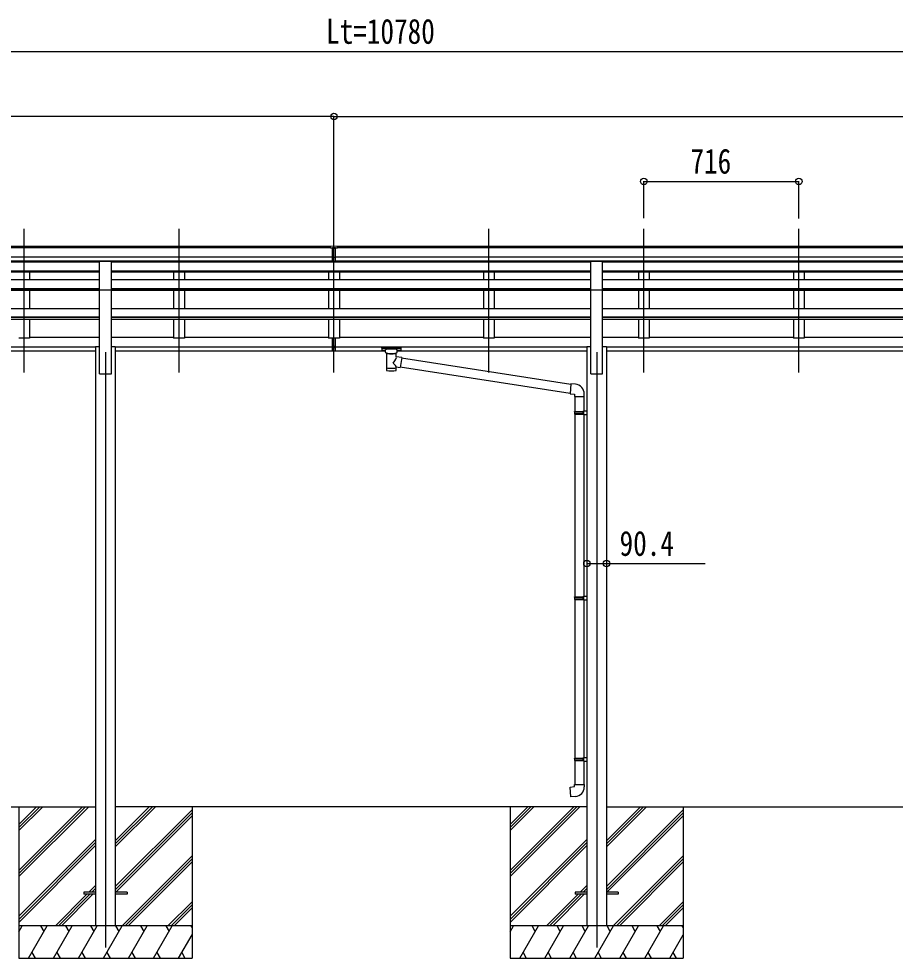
# Model space of a CAD drawing. Units: millimetres, scale not verified. Extents: x -14718 to 14718, y -10395 to 10395.
# Drawn here: x -1968 to 2082, y -6038 to -1698 of the extents above; entities that cross this region are included whole.
import ezdxf
from ezdxf.enums import TextEntityAlignment as Align

# ---------------------------------------------------------------- set-up
doc = ezdxf.new("R2010")
doc.units = ezdxf.units.MM
doc.header["$LTSCALE"] = 40
for name, color, linetype in [('0-3_YKK_12', 2, 'Continuous'), ('0-4_YKK_13', 4, 'Continuous'), ('0-5_YKK_A1', 4, 'Continuous'), ('0-6_YKK_D', 6, 'Continuous')]:
    doc.layers.add(name, color=color, linetype=linetype)
doc.styles.add('ＭＳ ゴシック', font='')
doc.styles.get('ＭＳ ゴシック').set_extended_font_data('MS Gothic')

msp = doc.modelspace()

# ---------------------------------------------------------------- linework, layer by layer
at = {"layer": '0-3_YKK_12'}
for p, q in [((-1943.43, -3331.31), (-1943.43, -2668.79)), ((-1227.43, -3331.31), (-1227.43, -2668.79)), ((-511.43, -3331.31), (-511.43, -2668.79)), ((204.57, -3331.31), (204.57, -2668.79)), ((920.57, -3331.31), (920.57, -2668.79)), ((1636.57, -3331.31), (1636.57, -2668.79)), ((-1567.43, -3237.52), (-1567.43, -5987.52)), ((702.57, -3237.52), (702.57, -5987.52))]:
    msp.add_line(p, q, dxfattribs=at)
at = {"layer": '0-4_YKK_13'}
for p, q in [((-527.93, -2755.36), (-527.93, -2747.52)), ((-527.93, -2755.36), (-517.93, -2755.36)), ((-511.43, -2756.18), (-517.93, -2755.78)), ((-517.93, -2757.36), (-504.93, -2757.36)), ((-504.93, -2755.84), (-511.43, -2756.16)), ((-504.93, -2818.99), (-504.93, -2753.71)), ((-1594.93, -2817.58), (-1539.93, -2817.58)), ((-1594.93, -2949.29), (-1594.93, -2817.58)), ((-1539.93, -2949.29), (-1539.93, -2817.58)), ((-517.93, -2798.88), (-511.43, -2799.04)), ((-517.93, -2817.92), (-511.43, -2818.32)), ((-511.43, -2799.04), (-504.93, -2798.88)), ((-511.43, -2818.32), (-504.93, -2817.92)), ((675.07, -2817.58), (730.07, -2817.58)), ((675.07, -2949.29), (675.07, -2817.58)), ((730.07, -2949.29), (730.07, -2817.58)), ((-1594.93, -2949.29), (-1539.93, -2949.29)), ((675.07, -2949.29), (730.07, -2949.29)), ((-517.93, -3210.5), (-517.93, -3173.01)), ((-517.93, -3210.5), (-504.93, -3210.5)), ((-517.93, -3232.74), (-517.93, -3210.5)), ((-504.93, -3210.5), (-504.93, -3173.01)), ((-504.93, -3232.74), (-504.93, -3210.5)), ((-517.93, -3215.9), (-504.93, -3215.9)), ((-517.93, -3231.67), (-511.43, -3232.07)), ((-511.43, -3232.07), (-504.93, -3231.67)), ((-289.93, -3218.98), (-289.93, -3229.74)), ((-289.93, -3219.17), (-289.93, -3220.71)), ((-287.93, -3218.31), (-204.93, -3218.31)), ((-287.93, -3220.49), (-204.93, -3220.49)), ((-287.93, -3230.4), (-273.43, -3230.4)), ((-273.43, -3237.21), (-273.43, -3226.93)), ((-269.33, -3241.71), (-269.35, -3322)), ((-223.53, -3259.28), (-223.53, -3241.7)), ((-219.43, -3237.21), (-219.43, -3226.93)), ((-219.43, -3230.4), (-204.93, -3230.4)), ((-202.93, -3218.98), (-202.93, -3229.74)), ((-198.31, -3263.19), (-223.53, -3259.28)), ((-198.31, -3263.19), (-205.33, -3308.45)), ((583.28, -3386.51), (-198.62, -3265.21)), ((-223.51, -3322), (-223.53, -3305.37)), ((-223.53, -3305.63), (-205.33, -3308.45)), ((579.61, -3428.44), (-205.06, -3306.71)), ((604.29, -3386.32), (583.45, -3384.5)), ((599.37, -3442.07), (645.37, -3442.07)), ((601.37, -3442.07), (601.37, -3511.56)), ((643.37, -3442.07), (643.37, -3509)), ((645.37, -3442.07), (645.37, -3431.15)), ((599.37, -3513.56), (600.37, -3511.56)), ((599.37, -3513.56), (643.37, -3513.56)), ((599.37, -3513.56), (599.37, -3521.56)), ((600.37, -3511.56), (643.37, -3511.56)), ((638.89, -3513.56), (638.46, -3511.56)), ((641.37, -3509.06), (657.37, -3508.59)), ((641.37, -3511.06), (641.37, -3509.06)), ((641.37, -3511.06), (643.37, -3511.06)), ((657.37, -3508.59), (657.37, -3526.53)), ((599.37, -3521.56), (643.37, -3521.56)), ((599.37, -3521.56), (600.37, -3523.56)), ((600.37, -3523.56), (643.37, -3523.56)), ((601.37, -3523.56), (601.37, -4367.74)), ((641.37, -3526.06), (641.37, -3524.06)), ((641.37, -3526.06), (657.37, -3526.53)), ((643.37, -3526.12), (643.37, -4365.19)), ((599.37, -4369.74), (600.37, -4367.74)), ((599.37, -4369.74), (643.37, -4369.74)), ((599.37, -4369.74), (599.37, -4377.74)), ((599.37, -4377.74), (643.37, -4377.74)), ((599.37, -4377.74), (600.37, -4379.74)), ((600.37, -4367.74), (643.37, -4367.74)), ((600.37, -4379.74), (643.37, -4379.74)), ((601.37, -4379.74), (601.37, -5112.9)), ((638.89, -4369.74), (638.46, -4367.74)), ((641.37, -4365.24), (657.37, -4364.77)), ((641.37, -4367.24), (641.37, -4365.24)), ((641.37, -4367.24), (643.37, -4367.24)), ((641.37, -4382.24), (641.37, -4380.24)), ((641.37, -4382.24), (657.37, -4382.71)), ((643.37, -4382.3), (643.37, -5110.35)), ((657.37, -4364.77), (657.37, -4382.71)), ((599.37, -5114.9), (600.37, -5112.9)), ((599.37, -5114.9), (643.37, -5114.9)), ((599.37, -5114.9), (599.37, -5122.9)), ((600.37, -5112.9), (643.37, -5112.9)), ((638.89, -5114.9), (638.46, -5112.9)), ((641.37, -5110.4), (657.37, -5109.93)), ((641.37, -5112.4), (641.37, -5110.4)), ((641.37, -5112.4), (643.37, -5112.4)), ((657.37, -5109.93), (657.37, -5127.87)), ((599.37, -5122.9), (643.37, -5122.9)), ((599.37, -5122.9), (600.37, -5124.9)), ((600.37, -5124.9), (643.37, -5124.9)), ((601.37, -5124.9), (601.37, -5234.9)), ((641.37, -5127.4), (641.37, -5125.4)), ((641.37, -5127.4), (657.37, -5127.87)), ((643.37, -5127.46), (643.37, -5234.9)), ((599.37, -5234.9), (645.37, -5234.9)), ((599.37, -5244.9), (599.37, -5234.9)), ((645.37, -5234.9), (645.37, -5245.82)), ((-1667.43, -5733), (-1667.43, -5742)), ((-1612.63, -5733), (-1667.43, -5733)), ((-1612.63, -5742), (-1667.43, -5742)), ((-1467.43, -5733), (-1522.23, -5733)), ((-1467.43, -5742), (-1522.23, -5742)), ((-1467.43, -5733), (-1467.43, -5742)), ((602.57, -5733), (602.57, -5742)), ((657.37, -5733), (602.57, -5733)), ((657.37, -5742), (602.57, -5742)), ((802.57, -5733), (747.77, -5733)), ((802.57, -5742), (747.77, -5742)), ((802.57, -5733), (802.57, -5742))]:
    msp.add_line(p, q, dxfattribs=at)
for points in [[(-527.93, -2747.52), (-509.93, -2747.36), (-494.93, -2747.49)], [(-504.93, -2818.99), (-511.43, -2819.39), (-517.93, -2818.99), (-517.93, -2753.65)], [(-504.93, -2755.32), (-494.93, -2755.23), (-494.93, -2747.49)], [(-504.93, -2799.98), (-508.19, -2800.06), (-511.43, -2800.14), (-514.67, -2800.06), (-517.93, -2799.98)], [(-504.93, -3232.74), (-511.43, -3233.14), (-517.93, -3232.74)], [(-289.93, -3218.98), (-289.89, -3218.78), (-289.81, -3218.65), (-289.71, -3218.55), (-289.61, -3218.49), (-289.49, -3218.45), (-289.2, -3218.38), (-288.71, -3218.34), (-288.16, -3218.32), (-287.93, -3218.31)], [(-289.93, -3229.74), (-289.89, -3229.93), (-289.81, -3230.07), (-289.71, -3230.16), (-289.61, -3230.22), (-289.49, -3230.27), (-289.2, -3230.33), (-288.71, -3230.38), (-288.16, -3230.4), (-287.93, -3230.4)], [(-273.39, -3237.15), (-273.42, -3237.51), (-273.17, -3238.47), (-272.65, -3239.35), (-271.84, -3240.19), (-270.73, -3240.99), (-269.33, -3241.71)], [(-223.53, -3241.7), (-223.3, -3241.61), (-221.94, -3240.87), (-220.83, -3240.02), (-220.07, -3239.16), (-219.61, -3238.26), (-219.44, -3237.37)], [(-204.93, -3218.31), (-204.58, -3218.32), (-204.05, -3218.34), (-203.6, -3218.4), (-203.29, -3218.47), (-203.13, -3218.57), (-203.01, -3218.71), (-202.94, -3218.89), (-202.93, -3218.98)], [(-204.93, -3230.4), (-204.58, -3230.4), (-204.05, -3230.37), (-203.6, -3230.32), (-203.29, -3230.24), (-203.13, -3230.15), (-203.01, -3230.01), (-202.94, -3229.83), (-202.93, -3229.74)], [(583.45, -3384.5), (579.45, -3430.33), (599.37, -3432.07), (599.37, -3442.07)], [(638.89, -3513.56), (638.89, -3521.56), (638.46, -3523.56)], [(641.37, -3524.06), (643.37, -3524.06), (643.37, -3511.06)], [(638.89, -4369.74), (638.89, -4377.74), (638.46, -4379.74)], [(641.37, -4380.24), (643.37, -4380.24), (643.37, -4367.24)], [(638.89, -5114.9), (638.89, -5122.9), (638.46, -5124.9)], [(641.37, -5125.4), (643.37, -5125.4), (643.37, -5112.4)], [(604.29, -5290.65), (583.45, -5292.47), (579.45, -5246.65), (599.37, -5244.9)]]:
    msp.add_lwpolyline(points, dxfattribs=at)
for centre, start, end in [((600.37, -3431.15), 0, 85), ((600.37, -5245.82), 275, 0)]:
    msp.add_arc(centre, 45, start, end, dxfattribs=at)
for centre, major_axis, ratio, start_param, end_param in [((-486.86, -2757.67), (24.57, -1.51), 0.121868, 3.1422238, 3.1491027), ((-287.93, -3220.71), (2, 0), 0.109601, 1.5707963, 3.1415927), ((-246.43, -3226.93), (27, 0), 0.122176, 6.2831853, 9.424778), ((-246.42, -3242.16), (-22.91, 0.42), 0.072511, 0.0008029, 1.5715993), ((-246.42, -3243.79), (-22.91, 0.42), 0.072511, 0.0008029, 1.5715993), ((-246.44, -3242.16), (22.92, 0.42), 0.07247, 4.71158, 6.2823764), ((-246.44, -3243.79), (22.92, 0.42), 0.07247, 4.71158, 6.2823764), ((-235.43, -3237.21), (16, 0), 0.361356, 6.2636979, 6.2831853), ((-204.93, -3220.71), (2, 0), 0.109601, 0, 1.5707963), ((-246.43, -3285.82), (-22.81, -26.62), 0.234429, 1.6855472, 3.1268519), ((-243.88, -3283.18), (20.32, -22.25), 0.045535, 0.0389954, 1.3075346), ((-246.43, -3322), (22.92, 0), 0.101955, 3.1415499, 6.2833984), ((-246.43, -3309.56), (22.91, 0), 0.122865, 3.1415927, 6.2831853)]:
    msp.add_ellipse(centre, major_axis=major_axis, ratio=ratio, start_param=start_param, end_param=end_param, dxfattribs=at)
at = {"layer": '0-5_YKK_A1'}
for p, q in [((-5516.93, -2748.95), (-527.93, -2748.95)), ((-5516.93, -2754.3), (-527.93, -2754.3)), ((-504.93, -2754.3), (-504.93, -2754.3)), ((-494.93, -2748.95), (5210.07, -2748.95)), ((-494.93, -2754.3), (5210.07, -2754.3)), ((-5516.93, -2797.83), (-517.93, -2797.83)), ((-5516.93, -2815.5), (-517.93, -2815.5)), ((-4439.93, -2817.87), (-1594.93, -2817.87)), ((-1918.43, -2817.87), (-1918.43, -2820.87)), ((-1539.93, -2817.87), (-517.93, -2817.87)), ((-1252.43, -2817.87), (-1252.43, -2820.87)), ((-1202.43, -2817.87), (-1202.43, -2820.87)), ((-536.43, -2817.87), (-536.43, -2820.87)), ((-504.93, -2797.83), (5210.07, -2797.83)), ((-504.93, -2815.5), (5210.07, -2815.5)), ((-504.93, -2817.87), (675.07, -2817.87)), ((-486.43, -2817.87), (-486.43, -2820.87)), ((179.57, -2817.95), (179.57, -2820.26)), ((229.57, -2817.95), (229.57, -2820.26)), ((730.07, -2817.87), (3975.07, -2817.87)), ((895.57, -2817.95), (895.57, -2820.26)), ((945.57, -2817.95), (945.57, -2820.26)), ((1611.57, -2817.95), (1611.57, -2820.79)), ((1661.57, -2817.95), (1661.57, -2820.79)), ((-4439.93, -2820.87), (-1594.93, -2820.87)), ((-1594.93, -2863.03), (-4439.93, -2863.03)), ((-1539.93, -2820.87), (-511.43, -2820.87)), ((-511.43, -2863.03), (-1539.93, -2863.03)), ((-511.43, -2820.87), (675.07, -2820.87)), ((675.07, -2863.03), (-511.43, -2863.03)), ((730.07, -2820.87), (3975.07, -2820.87)), ((3975.07, -2863.03), (730.07, -2863.03)), ((-1594.93, -2864.42), (-4439.93, -2864.42)), ((-1594.93, -2868.2), (-4439.93, -2868.2)), ((-1594.93, -2904.27), (-4439.93, -2904.27)), ((-1918.43, -2868.2), (-1918.43, -2904.27)), ((-511.43, -2864.42), (-1539.93, -2864.42)), ((-511.43, -2868.2), (-1539.93, -2868.2)), ((-511.43, -2904.27), (-1539.93, -2904.27)), ((-1252.43, -2868.2), (-1252.43, -2904.27)), ((-1202.43, -2868.2), (-1202.43, -2904.27)), ((-536.43, -2868.2), (-536.43, -2904.27)), ((675.07, -2864.42), (-511.43, -2864.42)), ((675.07, -2868.2), (-511.43, -2868.2)), ((675.07, -2904.27), (-511.43, -2904.27)), ((-486.43, -2868.2), (-486.43, -2904.27)), ((179.57, -2868.2), (179.57, -2904.27)), ((229.57, -2868.2), (229.57, -2904.27)), ((3975.07, -2864.42), (730.07, -2864.42)), ((3975.07, -2868.2), (730.07, -2868.2)), ((3975.07, -2904.27), (730.07, -2904.27)), ((895.57, -2868.2), (895.57, -2904.27)), ((945.57, -2868.2), (945.57, -2904.27)), ((1611.57, -2868.2), (1611.57, -2904.27)), ((1661.57, -2868.2), (1661.57, -2904.27)), ((-1594.93, -2945.01), (-4439.93, -2945.01)), ((-1594.93, -2946.49), (-4439.93, -2946.49)), ((-1594.93, -3337.52), (-1594.93, -2949.29)), ((-511.43, -2945.01), (-1539.93, -2945.01)), ((-511.43, -2946.49), (-1539.93, -2946.49)), ((-1539.93, -3337.52), (-1539.93, -2949.29)), ((675.07, -2945.01), (-511.43, -2945.01)), ((675.07, -2946.49), (-511.43, -2946.49)), ((675.07, -3337.52), (675.07, -2949.29)), ((3975.07, -2945.01), (730.07, -2945.01)), ((3975.07, -2946.49), (730.07, -2946.49)), ((730.07, -3337.52), (730.07, -2949.29)), ((-1594.93, -2953.28), (-4439.93, -2953.28)), ((-1918.43, -2953.28), (-1918.43, -3036.63)), ((-511.43, -2953.28), (-1539.93, -2953.28)), ((-1252.43, -2953.28), (-1252.43, -3036.63)), ((-1202.43, -2953.28), (-1202.43, -3036.63)), ((-536.43, -2953.28), (-536.43, -3036.63)), ((675.07, -2953.28), (-511.43, -2953.28)), ((-486.43, -2953.28), (-486.43, -3036.63)), ((179.57, -2953.28), (179.57, -3036.33)), ((229.57, -2953.28), (229.57, -3036.33)), ((3975.07, -2953.28), (730.07, -2953.28)), ((895.57, -2953.28), (895.57, -3036.33)), ((945.57, -2953.28), (945.57, -3036.33)), ((1611.57, -2953.28), (1611.57, -3036.33)), ((1661.57, -2953.28), (1661.57, -3036.33)), ((-4439.93, -3036.63), (-1594.93, -3036.63)), ((-1539.93, -3036.63), (-511.43, -3036.63)), ((-511.43, -3036.63), (675.07, -3036.63)), ((730.07, -3036.63), (3975.07, -3036.63)), ((-1594.93, -3075.85), (-4439.93, -3075.85)), ((-1594.93, -3077.32), (-4439.93, -3077.32)), ((-511.43, -3075.85), (-1539.93, -3075.85)), ((-511.43, -3077.32), (-1539.93, -3077.32)), ((675.07, -3075.85), (-511.43, -3075.85)), ((675.07, -3077.32), (-511.43, -3077.32)), ((3975.07, -3075.85), (730.07, -3075.85)), ((3975.07, -3077.32), (730.07, -3077.32)), ((-1594.93, -3086.98), (-4439.93, -3086.98)), ((-1918.43, -3086.81), (-1918.43, -3173.05)), ((-511.43, -3086.98), (-1539.93, -3086.98)), ((-1252.43, -3086.81), (-1252.43, -3173.05)), ((-1202.43, -3086.81), (-1202.43, -3173.05)), ((-536.43, -3086.81), (-536.43, -3173.05)), ((675.07, -3086.98), (-511.43, -3086.98)), ((-486.43, -3086.81), (-486.43, -3173.05)), ((179.57, -3086.81), (179.57, -3173.05)), ((229.57, -3086.81), (229.57, -3173.05)), ((3975.07, -3086.98), (730.07, -3086.98)), ((895.57, -3086.81), (895.57, -3173.05)), ((945.57, -3086.81), (945.57, -3173.05)), ((1611.57, -3086.81), (1611.57, -3173.05)), ((1661.57, -3086.81), (1661.57, -3173.05)), ((-1918.43, -3173.03), (-1968.43, -3173.03)), ((-1918.43, -3168.23), (-1594.93, -3168.23)), ((-1612.63, -3211.14), (-1594.93, -3211.14)), ((-1612.63, -3211.14), (-1612.63, -5887.52)), ((-1539.93, -3168.23), (-1252.43, -3168.23)), ((-1202.43, -3173.03), (-1252.43, -3173.03)), ((-1202.43, -3168.23), (-536.43, -3168.23)), ((-486.43, -3173.03), (-536.43, -3173.03)), ((-486.43, -3168.23), (179.57, -3168.23)), ((229.57, -3173.03), (179.57, -3173.03)), ((229.57, -3168.23), (675.07, -3168.23)), ((657.37, -3211.14), (657.37, -5887.5)), ((657.37, -3211.14), (675.07, -3211.14)), ((730.07, -3168.23), (895.57, -3168.23)), ((730.07, -3211.14), (747.77, -3211.14)), ((747.77, -3211.14), (747.77, -5887.52)), ((945.57, -3173.03), (895.57, -3173.03)), ((945.57, -3168.23), (1611.57, -3168.23)), ((1661.57, -3173.03), (1611.57, -3173.03)), ((1661.57, -3168.23), (2327.57, -3168.23)), ((-4422.23, -3212.54), (-1612.63, -3212.54)), ((-4422.23, -3213.92), (-1612.63, -3213.92)), ((-4422.23, -3231.09), (-1612.63, -3231.09)), ((-1522.23, -3212.54), (-517.93, -3212.54)), ((-1522.23, -3213.92), (-517.93, -3213.92)), ((-1522.23, -3231.09), (-517.93, -3231.09)), ((-504.93, -3212.54), (657.37, -3212.54)), ((-504.93, -3213.92), (657.37, -3213.92)), ((-504.93, -3231.09), (-273.43, -3231.09)), ((-219.43, -3231.09), (657.37, -3231.09)), ((747.77, -3212.54), (3957.37, -3212.54)), ((747.77, -3213.92), (3957.37, -3213.92)), ((747.77, -3231.09), (3957.37, -3231.09)), ((-1594.93, -3337.52), (-1539.93, -3337.52)), ((675.07, -3337.52), (730.07, -3337.52)), ((-4422.23, -5337.5), (-1612.63, -5337.5)), ((-1967.43, -5337.5), (-1967.43, -6037.5)), ((-1967.43, -5631.68), (-1673.25, -5337.5)), ((-1967.43, -5645.82), (-1659.11, -5337.5)), ((-1967.43, -5659.96), (-1644.97, -5337.5)), ((-1967.43, -5447.83), (-1857.1, -5337.5)), ((-1967.43, -5433.69), (-1871.24, -5337.5)), ((-1967.43, -5419.55), (-1885.38, -5337.5)), ((657.37, -5337.5), (-1522.23, -5337.5)), ((-1522.23, -5523.13), (-1336.6, -5337.5)), ((-1522.23, -5508.99), (-1350.74, -5337.5)), ((-1522.23, -5494.85), (-1364.88, -5337.5)), ((-1167.43, -5337.5), (-1167.43, -6037.5)), ((302.57, -5337.5), (302.57, -6037.5)), ((302.57, -5631.68), (596.75, -5337.5)), ((302.57, -5645.82), (610.89, -5337.5)), ((302.57, -5659.96), (625.03, -5337.5)), ((302.57, -5447.83), (412.9, -5337.5)), ((302.57, -5433.69), (398.76, -5337.5)), ((302.57, -5419.55), (384.62, -5337.5)), ((747.77, -5337.5), (3957.37, -5337.5)), ((747.77, -5523.13), (933.4, -5337.5)), ((747.77, -5508.99), (919.26, -5337.5)), ((747.77, -5494.85), (905.12, -5337.5)), ((1102.57, -5337.5), (1102.57, -6037.5)), ((-1522.23, -5706.98), (-1167.43, -5352.18)), ((-1522.23, -5721.12), (-1167.43, -5366.32)), ((-1519.97, -5733), (-1167.43, -5380.46)), ((747.77, -5706.98), (1102.57, -5352.18)), ((747.77, -5721.12), (1102.57, -5366.32)), ((750.03, -5733), (1102.57, -5380.46)), ((-1967.43, -5843.81), (-1612.63, -5489.01)), ((-1967.43, -5857.95), (-1612.63, -5503.15)), ((302.57, -5843.81), (657.37, -5489.01)), ((302.57, -5857.95), (657.37, -5503.15)), ((-1967.43, -5872.09), (-1612.63, -5517.29)), ((302.57, -5872.09), (657.37, -5517.29)), ((-1490.62, -5887.5), (-1167.43, -5564.31)), ((-1476.48, -5887.5), (-1167.43, -5578.45)), ((-1462.34, -5887.5), (-1167.43, -5592.59)), ((779.38, -5887.5), (1102.57, -5564.31)), ((793.52, -5887.5), (1102.57, -5578.45)), ((807.66, -5887.5), (1102.57, -5592.59)), ((-1644.49, -5733), (-1612.63, -5701.14)), ((-1630.35, -5733), (-1612.63, -5715.28)), ((625.51, -5733), (657.37, -5701.14)), ((639.65, -5733), (657.37, -5715.28)), ((-1798.99, -5887.5), (-1653.49, -5742)), ((-1784.85, -5887.5), (-1639.35, -5742)), ((-1770.7, -5887.5), (-1625.2, -5742)), ((-1616.2, -5733), (-1612.63, -5729.43)), ((471.01, -5887.5), (616.51, -5742)), ((485.15, -5887.5), (630.65, -5742)), ((499.3, -5887.5), (644.8, -5742)), ((653.8, -5733), (657.37, -5729.43)), ((-1278.49, -5887.5), (-1167.43, -5776.44)), ((-1264.35, -5887.5), (-1167.43, -5790.58)), ((-1250.2, -5887.5), (-1167.43, -5804.73)), ((991.51, -5887.5), (1102.57, -5776.44)), ((1005.65, -5887.5), (1102.57, -5790.58)), ((1019.8, -5887.5), (1102.57, -5804.73)), ((-1167.43, -5887.5), (-1967.43, -5887.5)), ((-1967.43, -5915), (-1951.55, -5887.5)), ((-1922.68, -6037.5), (-1836.08, -5887.5)), ((-1851.08, -5913.48), (-1866.08, -5887.5)), ((-1807.21, -6037.5), (-1720.61, -5887.5)), ((-1735.61, -5913.48), (-1750.61, -5887.5)), ((-1691.74, -6037.5), (-1605.14, -5887.5)), ((-1620.14, -5913.48), (-1635.14, -5887.5)), ((-1576.27, -6037.5), (-1489.67, -5887.5)), ((-1504.67, -5913.48), (-1519.67, -5887.5)), ((-1460.8, -6037.5), (-1374.2, -5887.5)), ((-1389.2, -5913.48), (-1404.2, -5887.5)), ((-1345.33, -6037.5), (-1258.73, -5887.5)), ((-1288.73, -5887.5), (-1273.73, -5913.48)), ((-1173.26, -5887.5), (-1167.43, -5897.6)), ((1102.57, -5887.5), (302.57, -5887.5)), ((302.57, -5915), (318.45, -5887.5)), ((347.32, -6037.5), (433.92, -5887.5)), ((418.92, -5913.48), (403.92, -5887.5)), ((462.79, -6037.5), (549.39, -5887.5)), ((534.39, -5913.48), (519.39, -5887.5)), ((578.26, -6037.5), (664.86, -5887.5)), ((649.86, -5913.48), (634.86, -5887.5)), ((693.73, -6037.5), (780.33, -5887.5)), ((765.33, -5913.48), (750.33, -5887.5)), ((809.2, -6037.5), (895.8, -5887.5)), ((880.8, -5913.48), (865.8, -5887.5)), ((924.67, -6037.5), (1011.27, -5887.5)), ((981.27, -5887.5), (996.27, -5913.48)), ((1096.74, -5887.5), (1102.57, -5897.6)), ((-1229.86, -6037.5), (-1167.43, -5929.36)), ((1040.14, -6037.5), (1102.57, -5929.36)), ((-1907.69, -6011.52), (-1892.69, -6037.5)), ((-1792.22, -6011.52), (-1777.22, -6037.5)), ((-1676.74, -6011.52), (-1661.74, -6037.5)), ((-1561.27, -6011.52), (-1546.28, -6037.5)), ((-1445.8, -6011.52), (-1430.81, -6037.5)), ((-1330.33, -6011.52), (-1315.34, -6037.5)), ((-1214.87, -6011.52), (-1199.87, -6037.5)), ((362.31, -6011.52), (377.31, -6037.5)), ((477.79, -6011.52), (492.78, -6037.5)), ((593.26, -6011.52), (608.26, -6037.5)), ((708.73, -6011.52), (723.72, -6037.5)), ((824.2, -6011.52), (839.19, -6037.5)), ((939.67, -6011.52), (954.66, -6037.5)), ((1055.14, -6011.52), (1070.13, -6037.5)), ((-1967.43, -6037.5), (-1167.43, -6037.5)), ((302.57, -6037.5), (1102.57, -6037.5))]:
    msp.add_line(p, q, dxfattribs=at)
msp.add_lwpolyline([(-1539.93, -3211.14), (-1522.23, -3211.14), (-1522.23, -5887.52)], dxfattribs=at)
at = {"layer": '0-6_YKK_D'}
for p, q in [((-5368.43, -1848.95), (5061.57, -1848.95)), ((-511.43, -2148.95), (-5523.43, -2148.95)), ((-511.43, -2693.22), (-511.43, -2147.95)), ((-511.43, -2693.22), (-511.43, -2147.95)), ((-511.43, -2148.95), (5216.57, -2148.95)), ((920.57, -2619.24), (920.57, -2447.95)), ((920.57, -2448.95), (1636.57, -2448.95)), ((1636.57, -2620.24), (1636.57, -2447.95)), ((657.37, -4214.39), (657.37, -4213.39)), ((747.77, -4214.39), (747.77, -4213.39))]:
    msp.add_line(p, q, dxfattribs=at)
msp.add_lwpolyline([(657.37, -4214.39), (747.77, -4214.39), (1204.07, -4214.39)], dxfattribs=at)
for centre in [(-511.43, -2148.95), (-511.43, -2148.95), (920.57, -2448.95), (1636.57, -2448.95), (657.37, -4214.39), (747.77, -4214.39)]:
    msp.add_circle(centre, 14.88, dxfattribs=at)

# ---------------------------------------------------------------- texts
at = {"layer": '0-6_YKK_D', "style": 'ＭＳ ゴシック', "width": 0.8}
for s, p in [('Lt=10780', (-548.23, -1847.95)), ('716', (1135.77, -2447.95)), ('90.4', (808.27, -4213.39))]:
    msp.add_text(s, height=115.5, dxfattribs=at).set_placement(p, align=Align.BOTTOM_LEFT)

doc.saveas('drawing.dxf')
